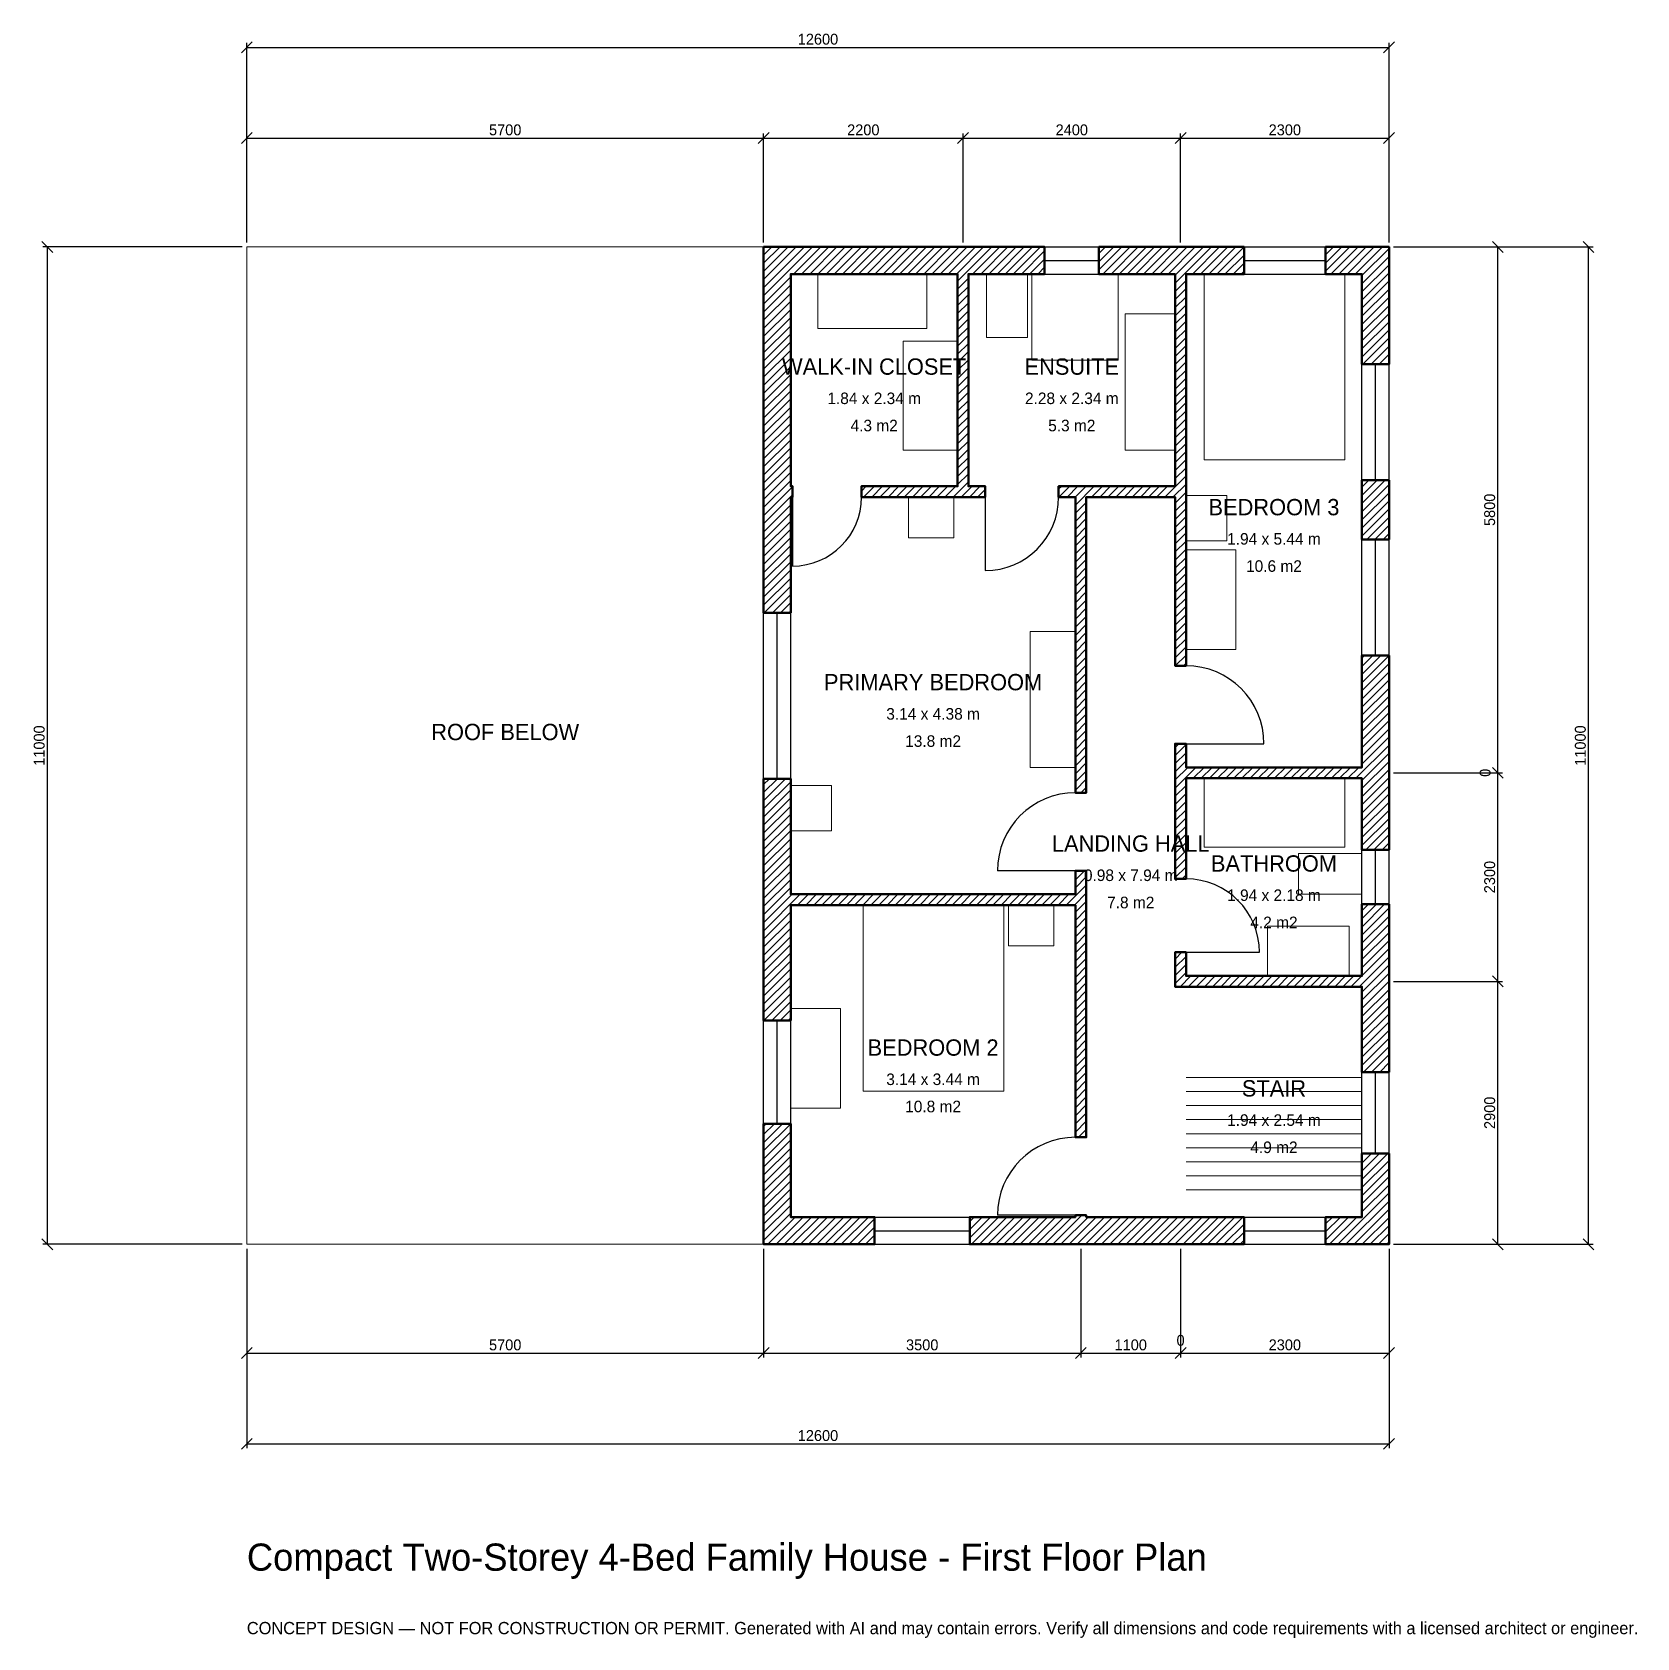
# Model space of a CAD drawing. Header units: millimetres. Extents: x -2369 to 15333, y -4341 to 13369.
import ezdxf
from ezdxf.enums import TextEntityAlignment as Align

# ---------------------------------------------------------------- set-up
doc = ezdxf.new("R2010")
doc.units = ezdxf.units.MM
doc.linetypes.add('DASHED', pattern=[1.524, 1.27, -0.254])
for name, color, linetype, lineweight in [('A-ANNO-DIMS', 1, 'Continuous', 13), ('A-ANNO-TEXT', 7, 'Continuous', 18), ('A-AREA-IDEN', 7, 'Continuous', 18), ('A-DOOR', 2, 'Continuous', 25), ('A-FLOR-FIXT', 9, 'Continuous', 13), ('A-FLOR-STRS', 3, 'Continuous', 18), ('A-FURN', 9, 'Continuous', 13), ('A-GLAZ', 4, 'Continuous', 25), ('A-SITE-PAVE', 8, 'Continuous', 13), ('A-WALL', 7, 'Continuous', 50), ('A-WALL-PATT', 8, 'Continuous', 13)]:
    doc.layers.add(name, color=color, linetype=linetype, lineweight=lineweight)
doc.dimstyles.new('PLAN', dxfattribs={"dimtxt": 120, "dimasz": 80, "dimexe": 50, "dimexo": 50, "dimgap": 30, "dimtad": 1, "dimdec": 0, "dimtsz": 60, "dimcen": 2.5, "dimclrd": 1, "dimclre": 1, "dimazin": 3, "dimtfac": 1, "dimtmove": 0, "dimatfit": 3})

msp = doc.modelspace()

# ---------------------------------------------------------------- hatches: boundary and pattern name
at = {"layer": 'A-WALL-PATT'}
h = msp.add_hatch(dxfattribs=at)
h.set_pattern_fill('ANSI31', color=8, scale=20)
h.paths.add_polyline_path([(9050, 0), (7975, 0), (7975, 300), (9050, 300), (9140, 300), (9140, 320), (9260, 320), (9260, 300), (9350, 300), (10150, 300), (10450, 300), (11000, 300), (11000, 0), (10450, 0), (10150, 0), (9350, 0), (9260, 0), (9260, -0.001), (9140, -0.001), (9140, 0), (9050, 0)])
h.paths.add_polyline_path([(6000, 0), (6000, -0.001), (5700, -0.001), (5700, 0), (5699.999, 0), (5699.999, 300), (5700, 300), (5700, 1330), (6000, 1330), (6000, 300), (6925, 300), (6925, 0), (6000, 0)])
h.paths.add_polyline_path([(5700, 3650), (5700, 3740), (5699.999, 3740), (5699.999, 3860), (5700, 3860), (5700, 3950), (5700, 5135), (6000, 5135), (6000, 3950), (6000, 3860), (9140, 3860), (9140, 4120), (9260, 4120), (9260, 3860), (9260, 3740), (9260, 1180), (9140, 1180), (9140, 3740), (6000, 3740), (6000, 3650), (6000, 2470), (5700, 2470), (5700, 3650)])
h.paths.add_polyline_path([(5700, 8150), (5700, 8240), (5699.999, 8240), (5699.999, 8360), (5700, 8360), (5700, 8450), (5700, 10700), (5699.999, 10700), (5699.999, 11000), (5700, 11000), (5700, 11000.001), (6000, 11000.001), (6000, 11000), (7750, 11000), (7840, 11000), (7840, 11000.001), (7960, 11000.001), (7960, 11000), (8050, 11000), (8800, 11000), (8800, 10700), (8050, 10700), (7960, 10700), (7960, 8360), (8145, 8360), (8145, 8240), (7960, 8240), (7840, 8240), (6780, 8240), (6780, 8360), (7840, 8360), (7840, 10700), (7750, 10700), (6000, 10700), (6000, 8450), (6000, 8360), (6020, 8360), (6020, 8240), (6000, 8240), (6000, 8150), (6000, 6965), (5700, 6965), (5700, 8150)])
h.paths.add_polyline_path([(10150, 11000), (10240, 11000), (10240, 11000.001), (10360, 11000.001), (10360, 11000), (10450, 11000), (11000, 11000), (11000, 10700), (10450, 10700), (10360, 10700), (10360, 8240), (10360, 8240), (10360, 6380), (10240, 6380), (10240, 8240), (9260, 8240), (9260, 4980), (9140, 4980), (9140, 8240), (8955, 8240), (8955, 8360), (9140, 8360), (9260, 8360), (10240, 8360), (10240, 8360), (10240, 10700), (10150, 10700), (9400, 10700), (9400, 11000), (10150, 11000)])
h.paths.add_polyline_path([(12300, 11000), (12300, 11000.001), (12600, 11000.001), (12600, 11000), (12600.001, 11000), (12600.001, 10700), (12600, 10700), (12600, 9706.6667), (12300, 9706.6667), (12300, 10700), (11900, 10700), (11900, 11000), (12300, 11000)])
h.paths.add_polyline_path([(12600, 7773.3333), (12300, 7773.3333), (12300, 8426.6667), (12600, 8426.6667), (12600, 7773.3333)])
h.paths.add_polyline_path([(12600, 5350), (12600, 5260), (12600.001, 5260), (12600.001, 5140), (12600, 5140), (12600, 5050), (12600, 4350), (12300, 4350), (12300, 5050), (12300, 5140), (10360, 5140), (10360, 4030), (10240, 4030), (10240, 5140), (10240, 5260), (10240, 5520), (10360, 5520), (10360, 5260), (12300, 5260), (12300, 5350), (12300, 6493.3333), (12600, 6493.3333), (12600, 5350)])
h.paths.add_polyline_path([(12600, 3050), (12600, 2960), (12600.001, 2960), (12600.001, 2840), (12600, 2840), (12600, 2750), (12600, 1900), (12300, 1900), (12300, 2750), (12300, 2840), (10360, 2840), (10240, 2840), (10240, 2840), (10240, 3220), (10360, 3220), (10360, 2960), (12300, 2960), (12300, 3050), (12300, 3750), (12600, 3750), (12600, 3050)])
h.paths.add_polyline_path([(12600, 300), (12600.001, 300), (12600.001, 0), (12600, 0), (12600, -0.001), (12300, -0.001), (12300, 0), (11900, 0), (11900, 300), (12300, 300), (12300, 1000), (12600, 1000), (12600, 300)])

# ---------------------------------------------------------------- linework, layer by layer
at = {"layer": 'A-DOOR'}
for p, q in [((6020, 8240), (6020, 7480)), ((8145, 8240), (8145, 7430)), ((10360, 5520), (11220, 5520)), ((9140, 4120), (8280, 4120)), ((10360, 3220), (11170, 3220)), ((9140, 320), (8280, 320))]:
    msp.add_line(p, q, dxfattribs=at)
for centre, radius, start, end in [((6020, 8240), 760, 270, 360), ((8145, 8240), 810, 270, 360), ((10360, 5520), 860, 0, 90), ((9140, 4120), 860, 90, 180), ((10360, 3220), 810, 0, 90), ((9140, 320), 860, 90, 180)]:
    msp.add_arc(centre, radius, start, end, dxfattribs=at)
at = {"layer": 'A-FLOR-FIXT'}
for points in [[(8160, 10000), (8610, 10000), (8610, 10700), (8160, 10700)], [(8660, 9750), (9610, 9750), (9610, 10700), (8660, 10700)], [(9690, 8760), (10240, 8760), (10240, 10260), (9690, 10260)], [(10560, 4380), (12110, 4380), (12110, 5140), (10560, 5140)], [(11600, 3860), (12300, 3860), (12300, 4310), (11600, 4310)], [(11260, 2960), (12160, 2960), (12160, 3510), (11260, 3510)]]:
    msp.add_lwpolyline(points, close=True, dxfattribs=at)
at = {"layer": 'A-FLOR-STRS'}
for p, q in [((10360, 1840), (12300, 1840)), ((10360, 1685), (12300, 1685)), ((10360, 1530), (12300, 1530)), ((10360, 1375), (12300, 1375)), ((10360, 1220), (12300, 1220)), ((10360, 1065), (12300, 1065)), ((10360, 910), (12300, 910)), ((10360, 755), (12300, 755)), ((10360, 600), (12300, 600))]:
    msp.add_line(p, q, dxfattribs=at)
at = {"layer": 'A-FURN'}
for points in [[(6300, 10100), (7500, 10100), (7500, 10700), (6300, 10700)], [(10560, 8650), (12110, 8650), (12110, 10700), (10560, 10700)], [(7240, 8760), (7840, 8760), (7840, 9960), (7240, 9960)], [(7300, 7790), (7800, 7790), (7800, 8240), (7300, 8240)], [(10360, 7760), (10810, 7760), (10810, 8260), (10360, 8260)], [(10360, 6560), (10910, 6560), (10910, 7660), (10360, 7660)], [(8640, 5260), (9140, 5260), (9140, 6760), (8640, 6760)], [(6000, 4560), (6450, 4560), (6450, 5060), (6000, 5060)], [(6800, 1690), (8350, 1690), (8350, 3740), (6800, 3740)], [(8400, 3290), (8900, 3290), (8900, 3740), (8400, 3740)], [(6000, 1500), (6550, 1500), (6550, 2600), (6000, 2600)]]:
    msp.add_lwpolyline(points, close=True, dxfattribs=at)
at = {"layer": 'A-GLAZ'}
for p, q in [((8800, 11000), (9400, 11000)), ((11000, 11000), (11900, 11000)), ((8800, 10850), (9400, 10850)), ((11000, 10850), (11900, 10850)), ((8800, 10700), (9400, 10700)), ((11000, 10700), (11900, 10700)), ((12300, 8426.6667), (12300, 9706.6667)), ((12450, 8426.6667), (12450, 9706.6667)), ((12600, 8426.6667), (12600, 9706.6667)), ((12300, 6493.3333), (12300, 7773.3333)), ((12450, 6493.3333), (12450, 7773.3333)), ((12600, 6493.3333), (12600, 7773.3333)), ((5700, 5135), (5700, 6965)), ((5850, 5135), (5850, 6965)), ((6000, 5135), (6000, 6965)), ((12300, 3750), (12300, 4350)), ((12450, 3750), (12450, 4350)), ((12600, 3750), (12600, 4350)), ((5700, 1330), (5700, 2470)), ((5850, 1330), (5850, 2470)), ((6000, 1330), (6000, 2470)), ((12300, 1000), (12300, 1900)), ((12450, 1000), (12450, 1900)), ((12600, 1000), (12600, 1900)), ((6925, 300), (7975, 300)), ((11000, 300), (11900, 300)), ((6925, 150), (7975, 150)), ((6925, 0), (7975, 0)), ((11000, 150), (11900, 150)), ((11000, 0), (11900, 0))]:
    msp.add_line(p, q, dxfattribs=at)
at = {"layer": 'A-SITE-PAVE', "linetype": 'DASHED'}
msp.add_lwpolyline([(0, 0), (5700, 0), (5700, 11000), (0, 11000)], close=True, dxfattribs=at)
at = {"layer": 'A-WALL'}
for points in [[(5700, 8150), (5700, 8240), (5699.999, 8240), (5699.999, 8360), (5700, 8360), (5700, 8450), (5700, 10700), (5699.999, 10700), (5699.999, 11000), (5700, 11000), (5700, 11000.001), (6000, 11000.001), (6000, 11000), (7750, 11000), (7840, 11000), (7840, 11000.001), (7960, 11000.001), (7960, 11000), (8050, 11000), (8800, 11000), (8800, 10700), (8050, 10700), (7960, 10700), (7960, 8360), (8145, 8360), (8145, 8240), (7960, 8240), (7840, 8240), (6780, 8240), (6780, 8360), (7840, 8360), (7840, 10700), (7750, 10700), (6000, 10700), (6000, 8450), (6000, 8360), (6020, 8360), (6020, 8240), (6000, 8240), (6000, 8150), (6000, 6965), (5700, 6965), (5700, 8150)], [(10150, 11000), (10240, 11000), (10240, 11000.001), (10360, 11000.001), (10360, 11000), (10450, 11000), (11000, 11000), (11000, 10700), (10450, 10700), (10360, 10700), (10360, 8240), (10360, 8240), (10360, 6380), (10240, 6380), (10240, 8240), (9260, 8240), (9260, 4980), (9140, 4980), (9140, 8240), (8955, 8240), (8955, 8360), (9140, 8360), (9260, 8360), (10240, 8360), (10240, 8360), (10240, 10700), (10150, 10700), (9400, 10700), (9400, 11000), (10150, 11000)], [(12300, 11000), (12300, 11000.001), (12600, 11000.001), (12600, 11000), (12600.001, 11000), (12600.001, 10700), (12600, 10700), (12600, 9706.6667), (12300, 9706.6667), (12300, 10700), (11900, 10700), (11900, 11000), (12300, 11000)], [(12600, 7773.3333), (12300, 7773.3333), (12300, 8426.6667), (12600, 8426.6667), (12600, 7773.3333)], [(12600, 5350), (12600, 5260), (12600.001, 5260), (12600.001, 5140), (12600, 5140), (12600, 5050), (12600, 4350), (12300, 4350), (12300, 5050), (12300, 5140), (10360, 5140), (10360, 4030), (10240, 4030), (10240, 5140), (10240, 5260), (10240, 5520), (10360, 5520), (10360, 5260), (12300, 5260), (12300, 5350), (12300, 6493.3333), (12600, 6493.3333), (12600, 5350)], [(5700, 3650), (5700, 3740), (5699.999, 3740), (5699.999, 3860), (5700, 3860), (5700, 3950), (5700, 5135), (6000, 5135), (6000, 3950), (6000, 3860), (9140, 3860), (9140, 4120), (9260, 4120), (9260, 3860), (9260, 3740), (9260, 1180), (9140, 1180), (9140, 3740), (6000, 3740), (6000, 3650), (6000, 2470), (5700, 2470), (5700, 3650)], [(12600, 3050), (12600, 2960), (12600.001, 2960), (12600.001, 2840), (12600, 2840), (12600, 2750), (12600, 1900), (12300, 1900), (12300, 2750), (12300, 2840), (10360, 2840), (10240, 2840), (10240, 2840), (10240, 3220), (10360, 3220), (10360, 2960), (12300, 2960), (12300, 3050), (12300, 3750), (12600, 3750), (12600, 3050)], [(6000, 0), (6000, -0.001), (5700, -0.001), (5700, 0), (5699.999, 0), (5699.999, 300), (5700, 300), (5700, 1330), (6000, 1330), (6000, 300), (6925, 300), (6925, 0), (6000, 0)], [(12600, 300), (12600.001, 300), (12600.001, 0), (12600, 0), (12600, -0.001), (12300, -0.001), (12300, 0), (11900, 0), (11900, 300), (12300, 300), (12300, 1000), (12600, 1000), (12600, 300)], [(9050, 0), (7975, 0), (7975, 300), (9050, 300), (9140, 300), (9140, 320), (9260, 320), (9260, 300), (9350, 300), (10150, 300), (10450, 300), (11000, 300), (11000, 0), (10450, 0), (10150, 0), (9350, 0), (9260, 0), (9260, -0.001), (9140, -0.001), (9140, 0), (9050, 0)]]:
    msp.add_lwpolyline(points, close=True, dxfattribs=at)

# ---------------------------------------------------------------- texts
at = {"layer": 'A-ANNO-TEXT'}
for s, height, p in [('Compact Two-Storey 4-Bed Family House - First Floor Plan', 300, (0, -3600)), ('CONCEPT DESIGN — NOT FOR CONSTRUCTION OR PERMIT. Generated with AI and may contain errors. Verify all dimensions and code requirements with a licensed architect or engineer.', 135, (0, -4300))]:
    msp.add_text(s, height=height, dxfattribs=at).set_placement(p)
at = {"layer": 'A-AREA-IDEN'}
for s, height, p in [('WALK-IN CLOSET', 180, (6920, 9680)), ('ENSUITE', 180, (9100, 9680)), ('1.84 x 2.34 m', 127.5, (6920, 9330)), ('2.28 x 2.34 m', 127.5, (9100, 9330)), ('4.3 m2', 127.5, (6920, 9030)), ('5.3 m2', 127.5, (9100, 9030)), ('BEDROOM 3', 180, (11330, 8130)), ('1.94 x 5.44 m', 127.5, (11330, 7780)), ('10.6 m2', 127.5, (11330, 7480)), ('PRIMARY BEDROOM', 180, (7570, 6200)), ('3.14 x 4.38 m', 127.5, (7570, 5850)), ('ROOF BELOW', 180, (2850, 5650)), ('13.8 m2', 127.5, (7570, 5550)), ('LANDING HALL', 180, (9750, 4420)), ('BATHROOM', 180, (11330, 4200)), ('0.98 x 7.94 m', 127.5, (9750, 4070)), ('1.94 x 2.18 m', 127.5, (11330, 3850)), ('7.8 m2', 127.5, (9750, 3770)), ('4.2 m2', 127.5, (11330, 3550)), ('BEDROOM 2', 180, (7570, 2170)), ('3.14 x 3.44 m', 127.5, (7570, 1820)), ('STAIR', 180, (11330, 1720)), ('10.8 m2', 127.5, (7570, 1520)), ('1.94 x 2.54 m', 127.5, (11330, 1370)), ('4.9 m2', 127.5, (11330, 1070))]:
    msp.add_text(s, height=height, dxfattribs=at).set_placement(p, align=Align.MIDDLE_CENTER)

# ---------------------------------------------------------------- dimensions: what is measured, and where the dimension line sits
at = {"layer": 'A-ANNO-DIMS'}
for base, p1, p2, text in [((0, 13200), (0, 11000), (12600, 11000), '12600'), ((0, 12200), (0, 11000), (5700, 11000), '5700'), ((5700, 12200), (5700, 11000), (7900, 11000), '2200'), ((7900, 12200), (7900, 11000), (10300, 11000), '2400'), ((10300, 12200), (10300, 11000), (12600, 11000), '2300'), ((0, -1200), (0, 0), (5700, 0), '5700'), ((0, -2200), (0, 0), (12600, 0), '12600'), ((5700, -1200), (5700, 0), (9200, 0), '3500'), ((9200, -1200), (9200, 0), (10300, 0), '1100'), ((10300, -1200), (10300, 0), (10300, 0), '0'), ((10300, -1200), (10300, 0), (12600, 0), '2300')]:
    msp.add_linear_dim(base=base, p1=p1, p2=p2, text=text, dimstyle='PLAN', dxfattribs=at).render()
for base, p1, p2, text in [((-2200, 0), (0, 0), (0, 11000), '11000'), ((13800, 5200), (12600, 5200), (12600, 11000), '5800'), ((14800, 0), (12600, 0), (12600, 11000), '11000'), ((13800, 2900), (12600, 2900), (12600, 5200), '2300'), ((13800, 5200), (12600, 5200), (12600, 5200), '0'), ((13800, 0), (12600, 0), (12600, 2900), '2900')]:
    msp.add_linear_dim(base=base, p1=p1, p2=p2, angle=90, text=text, dimstyle='PLAN', dxfattribs=at).render()

doc.saveas('drawing.dxf')
